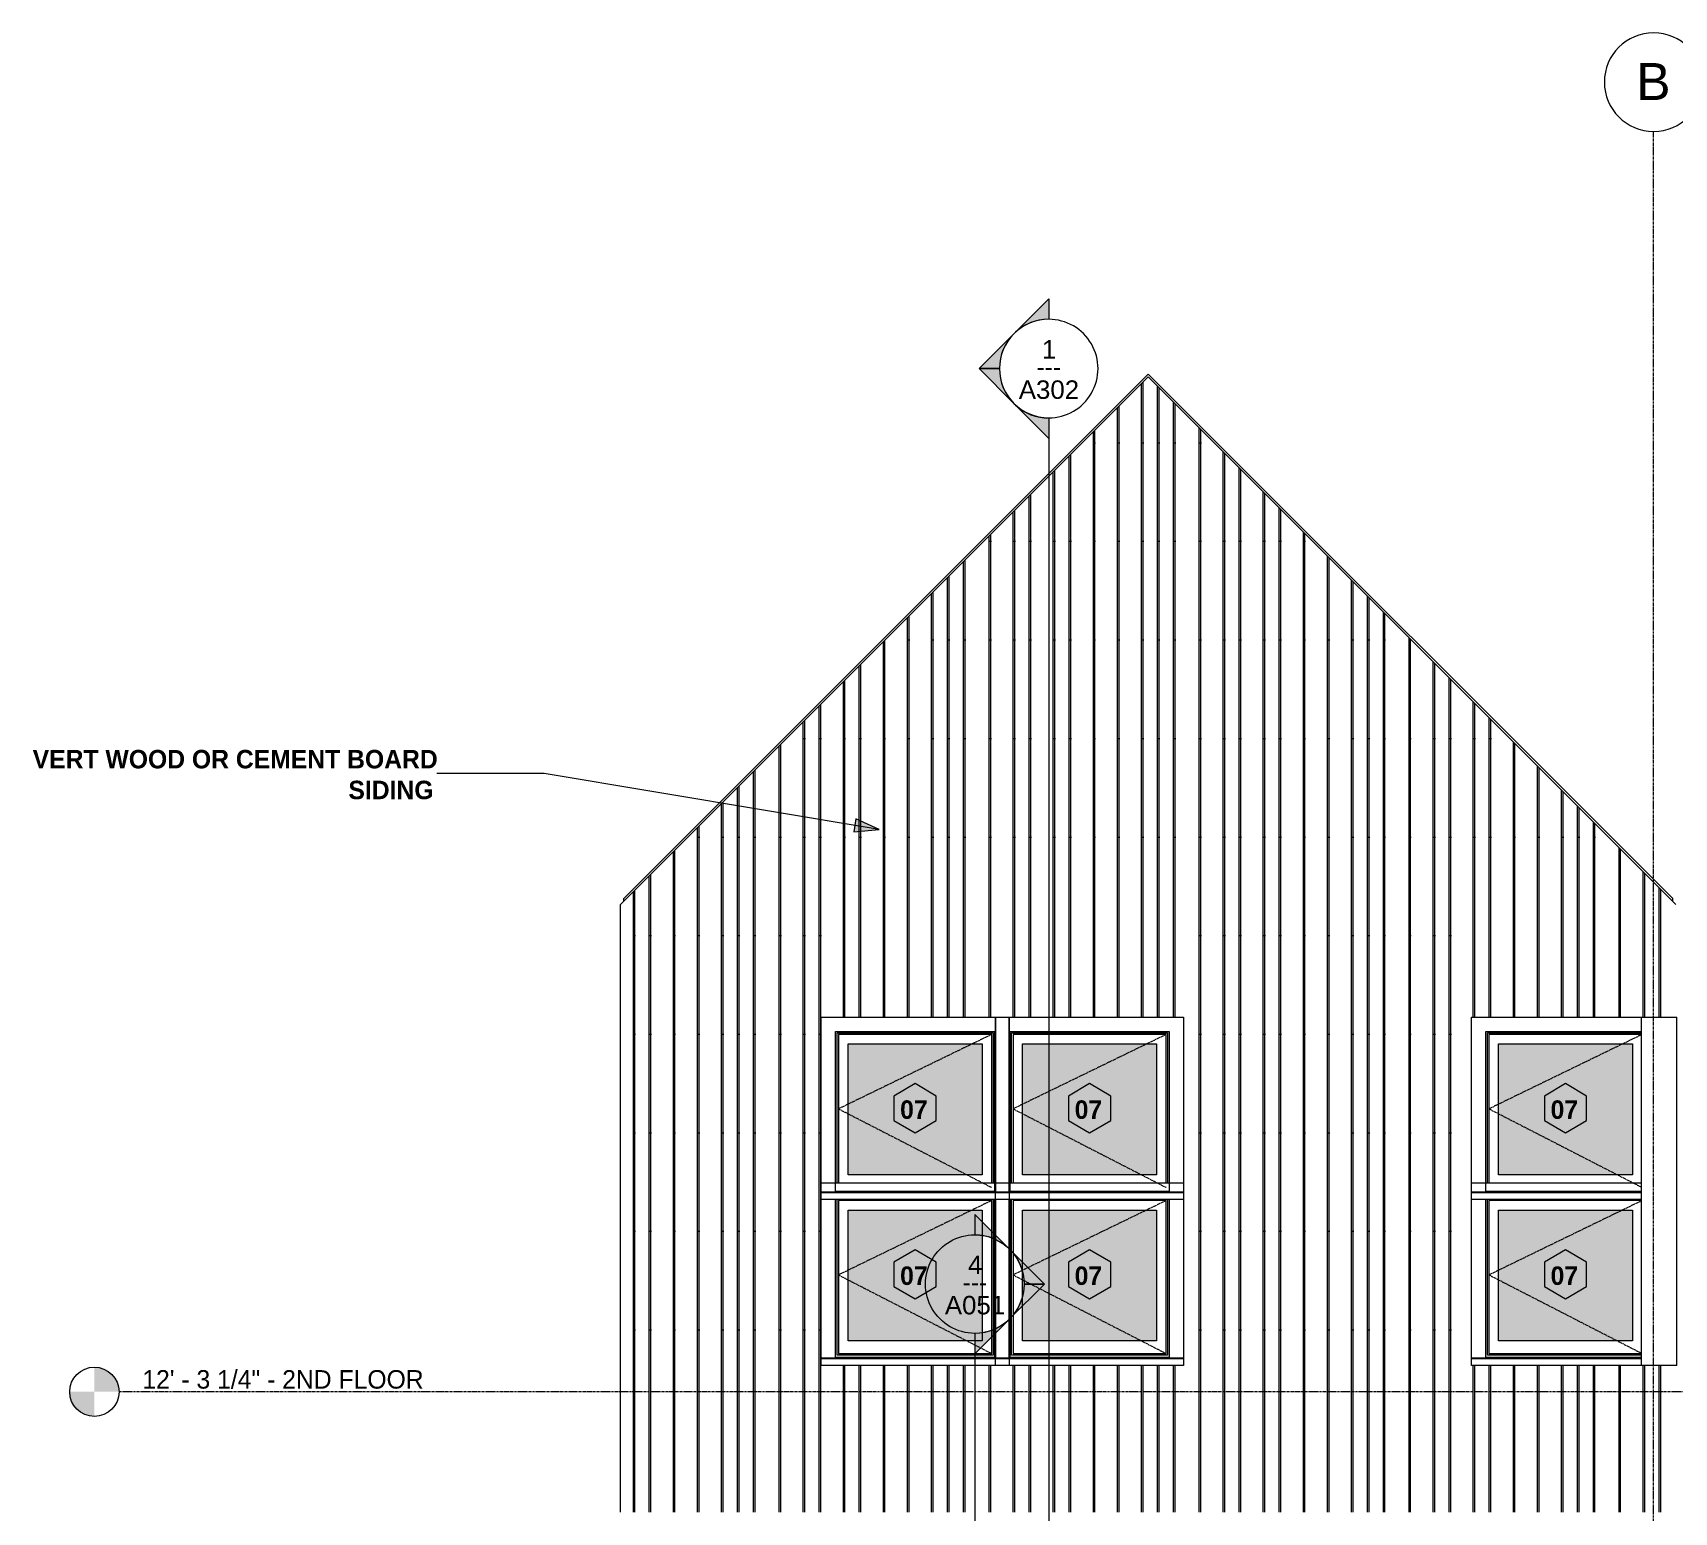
# Model space of a CAD drawing. Header units: inches. Extents: x -9021 to -6963, y -226 to 478.
# Drawn here: x -9021.2 to -8621.6, y 117.9 to 478.1 of the extents above; entities that cross this region are included whole.
import ezdxf

# ---------------------------------------------------------------- set-up
doc = ezdxf.new("R2010")
doc.units = ezdxf.units.IN
doc.header["$MEASUREMENT"] = 0
doc.linetypes.add('Dash 1_16_', pattern=[0.12499999999999999, 0.06249999999999999, -0.06249999999999999])
doc.linetypes.add('Grid Line 1_2_', pattern=[0.8749999999999999, 0.4999999999999999, -0.125, 0.125, -0.125])
for name, color, linetype, lineweight in [('A-FLOR-LEVL', 51, 'Continuous', 9), ('A-FLOR-LEVL-1', 51, 'Grid Line 1_2_', 9), ('A-GLAZ', 151, 'Continuous', 18), ('A-GLAZ-1', 151, 'Continuous', 9), ('A-GLAZ-2', 151, 'Dash 1_16_', 9), ('A-GLAZ-IDEN', 152, 'Continuous', 9), ('A-ROOF', 132, 'Continuous', 18), ('A-WALL', 113, 'Continuous', 18), ('A-WALL-PATT-1', 111, 'Continuous', 9), ('G-ANNO-SYMB-1', 111, 'Continuous', 9), ('G-ANNO-TEXT', 231, 'Continuous', 9), ('I-WALL', 2, 'Continuous', 18), ('S-GRID-1', 1, 'Grid Line 1_2_', 9), ('S-GRID-IDEN', 1, 'Continuous', 9)]:
    doc.layers.add(name, color=color, linetype=linetype, lineweight=lineweight)
doc.styles.add('Arial', font='arial.ttf', dxfattribs={"height": 8.999999999999993})
doc.styles.add('Arial_1', font='arial.ttf', dxfattribs={"height": 4.499999999999996})
doc.styles.add('Century Gothic', font='ufonts.com_century-gothic.ttf', dxfattribs={"height": 4.499999999999996})
doc.styles.add('Century Gothic_B', font='GOTHICB.TTF', dxfattribs={"height": 4.499999999999996})
pattern_1 = [(90, (-8624.882, 114.302), (-51.125, 3.130503380320422e-15), [24, 0, 0, 0]), (90, (-8619.382, 114.302), (-51.125, 3.130503380320422e-15), [24, 0, 0, 0]), (90, (-8619.007, 114.302), (-51.125, 3.130503380320422e-15), [24, 0, 0, 0]), (90, (-8615.507, 114.302), (-51.125, 3.130503380320422e-15), [24, 0, 0, 0]), (90, (-8615.132, 114.302), (-51.125, 3.130503380320422e-15), [24, 0, 0, 0]), (90, (-8609.632, 114.302), (-51.125, 3.130503380320422e-15), [24, 0, 0, 0]), (90, (-8609.257, 114.302), (-51.125, 3.130503380320422e-15), [24, 0, 0, 0]), (90, (-8597.882, 114.302), (-51.125, 3.130503380320422e-15), [24, 0, 0, 0]), (90, (-8597.507, 114.302), (-51.125, 3.130503380320422e-15), [24, 0, 0, 0]), (90, (-8594.007, 114.302), (-51.125, 3.130503380320422e-15), [24, 0, 0, 0]), (90, (-8593.632, 114.302), (-51.125, 3.130503380320422e-15), [24, 0, 0, 0]), (90, (-8590.132, 114.302), (-51.125, 3.130503380320422e-15), [24, 0, 0, 0]), (90, (-8589.757, 114.302), (-51.125, 3.130503380320422e-15), [24, 0, 0, 0]), (90, (-8583.882, 114.302), (-51.125, 3.130503380320422e-15), [24, 0, 0, 0]), (90, (-8583.507, 114.302), (-51.125, 3.130503380320422e-15), [24, 0, 0, 0]), (90, (-8578.007, 114.302), (-51.125, 3.130503380320422e-15), [24, 0, 0, 0]), (90, (-8577.632, 114.302), (-51.125, 3.130503380320422e-15), [24, 0, 0, 0]), (90, (-8574.132, 114.302), (-51.125, 3.130503380320422e-15), [24, 0, 0, 0]), (90, (-8603.757, 114.302), (-51.125, 3.130503380320422e-15), [24, 0, 0, 0]), (90, (-8603.382, 114.302), (-51.125, 3.130503380320422e-15), [24, 0, 0, 0])]

# ---------------------------------------------------------------- blocks, each defined once
blk = doc.blocks.new('Window-Casement-Andersen-A_Series - 3_-3 1_4_ x 3_-3 1_4_-2095458-BUILDING ELEVATION - NORTH _LAKE_')
at = {"layer": 'A-GLAZ'}
blk.add_hatch(color=256, dxfattribs=at).paths.add_polyline_path([(-8747.57608227842, 159.6757812500007), (-8747.57608227842, 191.5000000000018), (-8780.20108227842, 191.5000000000018), (-8780.20108227842, 159.6757812500007), (-8779.593572791691, 159.6757812500007)], flags=0)
at = {"layer": 'A-GLAZ-1'}
for p, q in [((-8786.76358227842, 198.0625000000017), (-8786.76358227842, 195.8676903448554)), ((-8741.01358227842, 198.0625000000017), (-8786.76358227842, 198.0625000000017)), ((-8786.76358227842, 195.8676903448555), (-8786.76358227842, 198.0625000000017)), ((-8741.01358227842, 198.0625000000017), (-8786.76358227842, 198.0625000000017)), ((-8786.76358227842, 194.0624999998925), (-8786.76358227842, 155.4301903449633)), ((-8786.76358227842, 155.4301903449633), (-8786.76358227842, 194.0624999998925)), ((-8783.26358227842, 155.5625000000015), (-8783.26358227842, 194.0624999998925)), ((-8783.263582278421, 155.4301903449633), (-8783.263582278421, 194.0624999998925)), ((-8782.888582278421, 156.1875000000008), (-8782.888582278421, 194.0624999998925)), ((-8745.23233227842, 193.8296020862239), (-8782.530684364641, 193.8296020862239)), ((-8782.530684364641, 193.8296020862239), (-8782.530684364641, 156.5443979137786)), ((-8745.23233227842, 156.5443979137786), (-8745.23233227842, 193.8296020862239)), ((-8744.88858227842, 194.0624999998925), (-8744.88858227842, 156.1875000000008)), ((-8744.513582278421, 194.0624999998925), (-8744.513582278421, 155.5625000000015)), ((-8744.513582278421, 194.0624999998925), (-8744.513582278421, 155.4301903449633)), ((-8780.20108227842, 159.6757812500005), (-8780.20108227842, 191.5000000000017)), ((-8780.20108227842, 191.5000000000017), (-8747.57608227842, 191.5000000000017)), ((-8747.57608227842, 191.5000000000017), (-8747.57608227842, 159.6757812500005)), ((-8744.88858227842, 156.1875000000008), (-8782.888582278421, 156.1875000000008)), ((-8782.530684364641, 156.5443979137786), (-8745.23233227842, 156.5443979137786)), ((-8747.57608227842, 159.6757812500005), (-8780.20108227842, 159.6757812500005)), ((-8786.76358227842, 155.3750000000015), (-8786.76358227842, 155.4301903449633)), ((-8783.263582278421, 155.4301903449633), (-8786.76358227842, 155.4301903449633)), ((-8786.76358227842, 153.6250000000003), (-8786.76358227842, 155.3750000000015)), ((-8786.76358227842, 155.3750000000015), (-8741.01358227842, 155.3750000000015)), ((-8741.01358227842, 153.6250000000003), (-8786.76358227842, 153.6250000000003)), ((-8744.513582278421, 155.5625000000015), (-8783.26358227842, 155.5625000000015)), ((-8741.01358227842, 155.4301903449633), (-8744.513582278421, 155.4301903449633)), ((-8741.01358227842, 155.4080613088844), (-8741.01358227842, 155.3750000000015)), ((-8741.01358227842, 155.3750000000015), (-8741.01358227842, 153.6250000000003))]:
    blk.add_line(p, q, dxfattribs=at)
at = {"layer": 'A-GLAZ-2'}
for p, q in [((-8745.23233227842, 193.8296020862239), (-8782.530684364641, 175.7085510431124)), ((-8782.530684364641, 175.7085510431124), (-8745.23233227842, 156.5443979137786))]:
    blk.add_line(p, q, dxfattribs=at)
blk = doc.blocks.new('Window-Casement-Andersen-A_Series - 3_-3 1_4_ x 3_-3 1_4_-V3-BUILDING ELEVATION - NORTH _LAKE_')
at = {"layer": 'A-GLAZ'}
blk.add_hatch(color=256, dxfattribs=at).paths.add_polyline_path([(-8747.57608227842, 200.113281249893), (-8747.57608227842, 231.9374999998942), (-8780.20108227842, 231.9374999998942), (-8780.20108227842, 200.113281249893), (-8779.593572791691, 200.113281249893)], flags=0)
at = {"layer": 'A-GLAZ-1'}
for p, q in [((-8786.76358227842, 238.4999999998939), (-8786.76358227842, 195.8676903448554)), ((-8786.76358227842, 195.8676903448555), (-8786.76358227842, 238.4999999998939)), ((-8783.26358227842, 234.9999999998939), (-8744.513582278421, 234.9999999998939)), ((-8783.26358227842, 195.9999999998937), (-8783.26358227842, 234.9999999998939)), ((-8783.263582278421, 195.8676903448555), (-8783.263582278421, 234.9999999998938)), ((-8783.263582278421, 234.9999999998938), (-8744.513582278421, 234.9999999998938)), ((-8782.888582278421, 234.6249999998939), (-8744.88858227842, 234.6249999998939)), ((-8782.888582278421, 198.0625000000018), (-8782.888582278421, 234.6249999998939)), ((-8745.23233227842, 234.2671020861161), (-8782.530684364641, 234.2671020861161)), ((-8782.530684364641, 234.2671020861161), (-8782.530684364641, 198.0625000000018)), ((-8780.20108227842, 200.1132812498927), (-8780.20108227842, 231.9374999998938)), ((-8780.20108227842, 231.9374999998938), (-8747.57608227842, 231.9374999998938)), ((-8747.57608227842, 231.9374999998938), (-8747.57608227842, 200.1132812498927)), ((-8745.23233227842, 198.0625000000017), (-8745.23233227842, 234.2671020861161)), ((-8744.88858227842, 234.6249999998939), (-8744.88858227842, 198.0625000000017)), ((-8744.513582278421, 234.9999999998939), (-8744.513582278421, 195.9999999998937)), ((-8744.513582278421, 234.9999999998938), (-8744.513582278421, 195.8676903448555)), ((-8747.57608227842, 200.1132812498927), (-8780.20108227842, 200.1132812498927)), ((-8786.76358227842, 195.8124999998937), (-8786.76358227842, 195.8676903448555)), ((-8783.263582278421, 195.8676903448555), (-8786.76358227842, 195.8676903448555)), ((-8786.76358227842, 194.0624999998925), (-8786.76358227842, 195.8124999998937)), ((-8786.76358227842, 195.8124999998937), (-8741.01358227842, 195.8124999998937)), ((-8744.513582278421, 195.9999999998937), (-8783.26358227842, 195.9999999998937)), ((-8741.01358227842, 195.8676903448555), (-8744.513582278421, 195.8676903448555)), ((-8741.01358227842, 195.8455613087766), (-8741.01358227842, 195.8124999998937)), ((-8741.01358227842, 195.8124999998937), (-8741.01358227842, 194.0624999998925)), ((-8741.01358227842, 194.0624999998925), (-8786.76358227842, 194.0624999998925))]:
    blk.add_line(p, q, dxfattribs=at)
at = {"layer": 'A-GLAZ-2'}
for p, q in [((-8745.23233227842, 234.2671020861161), (-8782.530684364641, 216.1460510430046)), ((-8782.530684364641, 216.1460510430046), (-8745.23233227842, 196.9818979136707))]:
    blk.add_line(p, q, dxfattribs=at)
blk = doc.blocks.new('Window-Casement-Andersen-A_Series - 3_-3 1_4_ x 3_-3 1_4_-V4-BUILDING ELEVATION - NORTH _LAKE_')
at = {"layer": 'A-GLAZ'}
blk.add_hatch(color=256, dxfattribs=at).paths.add_polyline_path([(-8822.70108227842, 159.6757812500007), (-8790.076082278421, 159.6757812500007), (-8790.076082278421, 191.5000000000018), (-8822.70108227842, 191.5000000000018), (-8822.70108227842, 160.9511712656964)], flags=0)
at = {"layer": 'A-GLAZ-1'}
for p, q in [((-8783.51358227842, 198.0625000000017), (-8829.26358227842, 198.0625000000017)), ((-8783.51358227842, 198.0625000000017), (-8829.26358227842, 198.0625000000017)), ((-8783.51358227842, 195.8676903448556), (-8783.51358227842, 198.0625000000017)), ((-8783.51358227842, 198.0625000000017), (-8783.51358227842, 195.8676903448556)), ((-8825.76358227842, 155.5625000000015), (-8825.76358227842, 194.0624999998925)), ((-8825.76358227842, 155.4301903449633), (-8825.76358227842, 194.0624999998925)), ((-8825.38858227842, 156.1875000000008), (-8825.38858227842, 194.0624999998925)), ((-8787.73233227842, 193.8296020862239), (-8825.030684364641, 193.8296020862239)), ((-8825.030684364641, 193.8296020862239), (-8825.030684364641, 156.5443979137786)), ((-8787.73233227842, 156.5443979137786), (-8787.73233227842, 193.8296020862239)), ((-8787.38858227842, 194.0624999998925), (-8787.38858227842, 156.1875000000008)), ((-8787.013582278421, 194.0624999998925), (-8787.013582278421, 155.5625000000015)), ((-8787.013582278421, 194.0624999998925), (-8787.013582278421, 155.4301903449633)), ((-8783.51358227842, 155.4301903449633), (-8783.51358227842, 194.0624999998925)), ((-8783.51358227842, 194.0624999998925), (-8783.51358227842, 155.4301903449633)), ((-8822.70108227842, 159.6757812500005), (-8822.70108227842, 191.5000000000017)), ((-8822.70108227842, 191.5000000000017), (-8790.07608227842, 191.5000000000017)), ((-8790.07608227842, 191.5000000000017), (-8790.07608227842, 159.6757812500005)), ((-8787.38858227842, 156.1875000000008), (-8825.38858227842, 156.1875000000008)), ((-8825.030684364641, 156.5443979137786), (-8787.73233227842, 156.5443979137786)), ((-8790.07608227842, 159.6757812500005), (-8822.70108227842, 159.6757812500005)), ((-8825.76358227842, 155.4301903449633), (-8829.26358227842, 155.4301903449633)), ((-8829.26358227842, 155.3750000000015), (-8829.26358227842, 155.4080613088844)), ((-8829.26358227842, 153.6250000000003), (-8829.26358227842, 155.3750000000015)), ((-8829.26358227842, 155.3750000000015), (-8783.51358227842, 155.3750000000015)), ((-8783.51358227842, 153.6250000000003), (-8829.26358227842, 153.6250000000003)), ((-8787.013582278421, 155.5625000000015), (-8825.76358227842, 155.5625000000015)), ((-8783.51358227842, 155.4301903449633), (-8787.013582278421, 155.4301903449633)), ((-8783.51358227842, 155.4301903449633), (-8783.51358227842, 155.3750000000015)), ((-8783.51358227842, 155.3750000000015), (-8783.51358227842, 153.6250000000003))]:
    blk.add_line(p, q, dxfattribs=at)
at = {"layer": 'A-GLAZ-2'}
for p, q in [((-8787.73233227842, 193.8296020862239), (-8825.030684364641, 175.7085510431124)), ((-8825.030684364641, 175.7085510431124), (-8787.73233227842, 156.5443979137786))]:
    blk.add_line(p, q, dxfattribs=at)
blk = doc.blocks.new('Window-Casement-Andersen-A_Series - 3_-3 1_4_ x 3_-3 1_4_-V5-BUILDING ELEVATION - NORTH _LAKE_')
at = {"layer": 'A-GLAZ'}
blk.add_hatch(color=256, dxfattribs=at).paths.add_polyline_path([(-8822.70108227842, 200.113281249893), (-8790.076082278421, 200.113281249893), (-8790.076082278421, 231.9374999998942), (-8822.70108227842, 231.9374999998942), (-8822.70108227842, 217.4554212656964)], flags=0)
at = {"layer": 'A-GLAZ-1'}
for p, q in [((-8783.51358227842, 195.8676903448556), (-8783.51358227842, 238.4999999998939)), ((-8783.51358227842, 238.4999999998939), (-8783.51358227842, 195.8676903448555)), ((-8825.76358227842, 234.9999999998939), (-8787.013582278421, 234.9999999998939)), ((-8825.76358227842, 195.9999999998937), (-8825.76358227842, 234.9999999998939)), ((-8825.76358227842, 195.8676903448555), (-8825.76358227842, 234.9999999998938)), ((-8825.76358227842, 234.9999999998938), (-8787.013582278421, 234.9999999998938)), ((-8825.38858227842, 234.6249999998939), (-8787.38858227842, 234.6249999998939)), ((-8825.38858227842, 198.0625000000018), (-8825.38858227842, 234.6249999998939)), ((-8787.73233227842, 234.2671020861161), (-8825.030684364641, 234.2671020861161)), ((-8825.030684364641, 234.2671020861161), (-8825.030684364641, 198.0625000000018)), ((-8822.70108227842, 200.1132812498927), (-8822.70108227842, 231.9374999998938)), ((-8822.70108227842, 231.9374999998938), (-8790.07608227842, 231.9374999998938)), ((-8790.07608227842, 231.9374999998938), (-8790.07608227842, 200.1132812498927)), ((-8787.73233227842, 198.0625000000017), (-8787.73233227842, 234.2671020861161)), ((-8787.38858227842, 234.6249999998939), (-8787.38858227842, 198.0625000000017)), ((-8787.013582278421, 234.9999999998939), (-8787.013582278421, 195.9999999998937)), ((-8787.013582278421, 234.9999999998938), (-8787.013582278421, 195.8676903448555)), ((-8790.07608227842, 200.1132812498927), (-8822.70108227842, 200.1132812498927)), ((-8825.76358227842, 195.8676903448555), (-8829.26358227842, 195.8676903448555)), ((-8829.26358227842, 195.8124999998937), (-8829.26358227842, 195.8455613087766)), ((-8829.26358227842, 194.0624999998925), (-8829.26358227842, 195.8124999998937)), ((-8829.26358227842, 195.8124999998937), (-8783.51358227842, 195.8124999998937)), ((-8787.013582278421, 195.9999999998937), (-8825.76358227842, 195.9999999998937)), ((-8783.51358227842, 195.8676903448555), (-8787.013582278421, 195.8676903448555)), ((-8783.51358227842, 195.8676903448555), (-8783.51358227842, 195.8124999998937)), ((-8783.51358227842, 195.8124999998937), (-8783.51358227842, 194.0624999998925)), ((-8783.51358227842, 194.0624999998925), (-8829.26358227842, 194.0624999998925))]:
    blk.add_line(p, q, dxfattribs=at)
at = {"layer": 'A-GLAZ-2'}
for p, q in [((-8787.73233227842, 234.2671020861161), (-8825.030684364641, 216.1460510430046)), ((-8825.030684364641, 216.1460510430046), (-8787.73233227842, 196.9818979136707))]:
    blk.add_line(p, q, dxfattribs=at)
blk = doc.blocks.new('Window-Casement-Andersen-A_Series - 3_-3 1_4_ x 3_-3 1_4_-V6-BUILDING ELEVATION - NORTH _LAKE_')
at = {"layer": 'A-GLAZ'}
blk.add_hatch(color=256, dxfattribs=at).paths.add_polyline_path([(-8664.32608227842, 159.6757812500001), (-8631.70108227842, 159.6757812500001), (-8631.70108227842, 191.5000000000013), (-8664.32608227842, 191.5000000000013), (-8664.32608227842, 160.9511712656965)], flags=0)
at = {"layer": 'A-GLAZ-1'}
for p, q in [((-8629.51593993456, 198.0625000000011), (-8670.88858227842, 198.0625000000011)), ((-8629.51593993456, 198.0625000000011), (-8670.88858227842, 198.0625000000011)), ((-8667.388582278418, 155.5625000000009), (-8667.388582278418, 194.0624999998922)), ((-8667.38858227842, 155.4301903449627), (-8667.38858227842, 194.0624999998922)), ((-8667.01358227842, 156.1875000000001), (-8667.01358227842, 194.0624999998922)), ((-8629.506881505384, 193.8296020862233), (-8666.655684364641, 193.8296020862233)), ((-8666.655684364641, 193.8296020862233), (-8666.655684364641, 156.5443979137779)), ((-8664.32608227842, 159.6757812499998), (-8664.32608227842, 191.500000000001)), ((-8664.32608227842, 191.500000000001), (-8631.70108227842, 191.500000000001)), ((-8631.70108227842, 191.500000000001), (-8631.70108227842, 159.6757812499998)), ((-8629.506881505384, 156.1875000000001), (-8667.01358227842, 156.1875000000001)), ((-8666.655684364641, 156.5443979137779), (-8629.506881505384, 156.5443979137779)), ((-8631.70108227842, 159.6757812499998), (-8664.32608227842, 159.6757812499998)), ((-8667.38858227842, 155.4301903449627), (-8670.88858227842, 155.4301903449627)), ((-8670.88858227842, 155.3750000000009), (-8670.88858227842, 155.4080613088837)), ((-8670.88858227842, 153.6249999999997), (-8670.88858227842, 155.3750000000009)), ((-8670.88858227842, 155.3750000000009), (-8629.506881505384, 155.3750000000009)), ((-8629.506881505384, 153.6249999999997), (-8670.88858227842, 153.6249999999997)), ((-8629.506881505384, 155.5625000000009), (-8667.388582278418, 155.5625000000009))]:
    blk.add_line(p, q, dxfattribs=at)
at = {"layer": 'A-GLAZ-2'}
for p, q in [((-8629.506881505384, 193.7569450109447), (-8666.655684364641, 175.7085510431117)), ((-8666.655684364641, 175.7085510431117), (-8629.506881505384, 156.6212373483811))]:
    blk.add_line(p, q, dxfattribs=at)
blk = doc.blocks.new('Window-Casement-Andersen-A_Series - 3_-3 1_4_ x 3_-3 1_4_-V7-BUILDING ELEVATION - NORTH _LAKE_')
at = {"layer": 'A-GLAZ'}
blk.add_hatch(color=256, dxfattribs=at).paths.add_polyline_path([(-8631.70108227842, 200.1132812498926), (-8631.70108227842, 231.9374999998938), (-8664.32608227842, 231.9374999998938), (-8664.32608227842, 200.1132812498926), (-8634.14418993456, 200.1132812498926)], flags=0)
at = {"layer": 'A-GLAZ-1'}
for p, q in [((-8667.388582278418, 234.9999999998936), (-8629.506881505384, 234.9999999998936)), ((-8667.388582278418, 195.9999999998934), (-8667.388582278418, 234.9999999998936)), ((-8667.38858227842, 195.8676903448552), (-8667.38858227842, 234.9999999998935)), ((-8667.38858227842, 234.9999999998934), (-8629.506881505384, 234.9999999998934)), ((-8667.01358227842, 234.6249999998936), (-8629.506881505384, 234.6249999998936)), ((-8667.01358227842, 198.0625000000012), (-8667.01358227842, 234.6249999998936)), ((-8629.506881505384, 234.2671020861159), (-8666.655684364641, 234.2671020861159)), ((-8666.655684364641, 234.2671020861159), (-8666.655684364641, 198.0625000000012)), ((-8664.32608227842, 200.1132812498924), (-8664.32608227842, 231.9374999998936)), ((-8664.32608227842, 231.9374999998936), (-8631.70108227842, 231.9374999998936)), ((-8631.70108227842, 231.9374999998936), (-8631.70108227842, 200.1132812498924)), ((-8631.70108227842, 200.1132812498924), (-8664.32608227842, 200.1132812498924)), ((-8667.38858227842, 195.8676903448552), (-8670.88858227842, 195.8676903448552)), ((-8670.88858227842, 195.8124999998934), (-8670.88858227842, 195.8455613087762)), ((-8670.88858227842, 194.0624999998922), (-8670.88858227842, 195.8124999998934)), ((-8670.88858227842, 195.8124999998934), (-8629.51593993456, 195.8124999998934)), ((-8629.51593993456, 195.9999999998934), (-8667.388582278418, 195.9999999998934)), ((-8629.51593993456, 194.0624999998922), (-8670.88858227842, 194.0624999998922))]:
    blk.add_line(p, q, dxfattribs=at)
at = {"layer": 'A-GLAZ-2'}
for p, q in [((-8629.506881505384, 234.1944450108373), (-8666.655684364641, 216.1460510430043)), ((-8666.655684364641, 216.1460510430043), (-8629.51593993456, 197.0633916322865))]:
    blk.add_line(p, q, dxfattribs=at)
blk = doc.blocks.new('Walls 4 - Walls 2-1996288-BUILDING ELEVATION - NORTH _LAKE_')
at = {"layer": 'A-WALL'}
for p, q in [((-8629.506881505384, 238.4999999998936), (-8620.881881505384, 238.4999999998936)), ((-8629.506881505384, 153.6250000000009), (-8629.506881505384, 238.4999999998936)), ((-8620.881881505384, 153.6250000000009), (-8620.881881505384, 238.4999999998936)), ((-8620.881881505384, 153.6250000000009), (-8629.506881505384, 153.6250000000009))]:
    blk.add_line(p, q, dxfattribs=at)
blk = doc.blocks.new('Level - Level Head - Circle-50818-BUILDING ELEVATION - NORTH _LAKE_')
at = {"layer": 'A-FLOR-LEVL'}
h = blk.add_hatch(color=256, dxfattribs=at)
edge = h.paths.add_edge_path(flags=0)
edge.add_line((-9006.201023192945, 31.99999999999999), (-9000.201023192945, 31.99999999999999))
edge.add_arc((-9006.201023192945, 31.99999999999998), 6.000000000000011, 2.544443745170813e-14, 90.0000000000001)
edge.add_line((-9006.201023192945, 37.99999999999997), (-9006.201023192945, 31.99999999999999))
h = blk.add_hatch(color=256, dxfattribs=at)
edge = h.paths.add_edge_path(flags=0)
edge.add_line((-9006.201023192945, 25.99999999999998), (-9006.201023192945, 31.99999999999995))
edge.add_line((-9006.201023192945, 31.99999999999995), (-9012.201023192945, 31.99999999999995))
edge.add_arc((-9006.201023192945, 31.99999999999998), 6.000000000000004, 180.0000000000002, 269.9999999999997)
blk.add_circle((-9006.201023192945, 31.99999999999998), 6, dxfattribs=at)
blk = doc.blocks.new('Grid - Grid Head - Circle-50561-BUILDING ELEVATION - NORTH _LAKE_')
at = {"layer": 'S-GRID-IDEN'}
for start, end in [(0, 180), (180, 359.9999999999991)]:
    blk.add_arc((-8434.569381337618, 466.144851089382), 12, start, end, dxfattribs=at)
blk = doc.blocks.new('Section - Section Head - Filled-22785-BUILDING ELEVATION - NORTH _LAKE_')
at = {"layer": 'G-ANNO-SYMB-1'}
h = blk.add_hatch(color=256, dxfattribs=at)
edge = h.paths.add_edge_path(flags=0)
edge.add_arc((-8600.16698472335, 396.3759802906872), 12.01561779548133, 89.99999999999972, 132.0783950246214, ccw=False)
edge.add_line((-8600.16698472335, 408.391598086169), (-8600.16698472335, 413.3465430391643))
edge.add_line((-8600.16698472335, 413.3465430391643), (-8608.219212401667, 405.2943153608459))
h = blk.add_hatch(color=256, dxfattribs=at)
edge = h.paths.add_edge_path(flags=0)
edge.add_line((-8608.652266097588, 404.8612616649257), (-8617.137547471826, 396.3759802906872))
edge.add_line((-8617.137547471826, 396.3759802906872), (-8612.16698472335, 396.3759802906872))
edge.add_arc((-8600.16698472335, 396.3759802906871), 11.99999999999945, 135.0000000000003, 180.0000000000001, ccw=False)
h = blk.add_hatch(color=256, dxfattribs=at)
edge = h.paths.add_edge_path(flags=0)
edge.add_arc((-8600.16698472335, 396.3759802906872), 11.99999999999994, 180.0000000000001, 225.000000000001, ccw=False)
edge.add_line((-8612.16698472335, 396.3759802906872), (-8617.137547471826, 396.3759802906872))
edge.add_line((-8617.137547471826, 396.3759802906872), (-8608.652266097588, 387.8906989164486))
h = blk.add_hatch(color=256, dxfattribs=at)
edge = h.paths.add_edge_path(flags=0)
edge.add_line((-8608.219212401667, 387.4576452205285), (-8600.16698472335, 379.4054175422099))
edge.add_line((-8600.16698472335, 379.4054175422099), (-8600.16698472335, 384.3603624952053))
edge.add_arc((-8600.16698472335, 396.3759802906871), 12.01561779548133, 227.921604975378, 270, ccw=False)
for p, q in [((-8608.219212401667, 405.2943153608459), (-8600.16698472335, 413.3465430391643)), ((-8600.16698472335, 413.3465430391643), (-8600.16698472335, 408.391598086169)), ((-8617.137547471826, 396.3759802906872), (-8608.652266097588, 404.8612616649257)), ((-8612.16698472335, 396.3759802906872), (-8617.137547471826, 396.3759802906872)), ((-8608.652266097588, 387.8906989164486), (-8617.137547471826, 396.3759802906872)), ((-8617.137547471826, 396.3759802906872), (-8612.16698472335, 396.3759802906872)), ((-8600.16698472335, 379.4054175422099), (-8608.219212401667, 387.4576452205285)), ((-8600.16698472335, 384.3603624952053), (-8600.16698472335, 379.4054175422099))]:
    blk.add_line(p, q, dxfattribs=at)
for centre, radius, start, end in [((-8600.16698472335, 396.391598086169), 11.99999999999994, 89.99999999999973, 269.9999999999994), ((-8600.16698472335, 396.3759802906872), 12.01561779548133, 89.99999999999933, 132.0783950246211), ((-8600.16698472335, 396.391598086169), 12, 269.9999999999996, 90), ((-8600.16698472335, 396.3759802906871), 11.99999999999945, 134.9999999999999, 179.9999999999997), ((-8600.16698472335, 396.3759802906872), 11.99999999999994, 179.9999999999997, 225.0000000000006), ((-8600.16698472335, 396.3759802906871), 12.01561779548133, 227.9216049753777, 269.9999999999996)]:
    blk.add_arc(centre, radius, start, end, dxfattribs=at)
blk = doc.blocks.new('Window Tag - ONE-1713238-BUILDING ELEVATION - NORTH _LAKE_')
at = {"layer": 'A-GLAZ-IDEN'}
for p, q in [((-8817.069381505378, 54.90624999999903), (-8822.211247922918, 51.87849624419783)), ((-8811.933640623234, 51.88089307838819), (-8817.069381505378, 54.90624999999903)), ((-8822.211247922918, 51.87849624419783), (-8822.211247922918, 45.93521534565838)), ((-8811.933640623234, 45.91133205026711), (-8811.933640623234, 51.88089307838819)), ((-8822.211247922918, 45.93521534565838), (-8817.069381505378, 42.90624999999901)), ((-8817.069381505378, 42.90624999999901), (-8811.933640623234, 45.91133205026711))]:
    blk.add_line(p, q, dxfattribs=at)

msp = doc.modelspace()

# ---------------------------------------------------------------- hatches: boundary and pattern name
at = {"layer": 'A-WALL-PATT-1'}
h = msp.add_hatch(dxfattribs=at)
h.set_pattern_fill('FP_7', color=256, style=0, pattern_type=2)
h.set_pattern_definition(pattern_1)
h.paths.add_polyline_path([(-8869.819381505386, 117.9375000000016), (-8629.381881505386, 117.9375000000016), (-8629.381881505386, 153.625000000001), (-8670.88858227842, 153.625000000001), (-8670.88858227842, 238.4999999998939), (-8629.381881505386, 238.4999999998939), (-8629.381881505386, 274.1443286515051), (-8749.600631505366, 394.3630786514562), (-8869.819381505386, 274.1443286514664), (-8869.819381505386, 123.2816712656965)], flags=0)
h.paths.add_polyline_path([(-8829.26358227842, 153.6250000000016), (-8829.26358227842, 238.4999999998942), (-8741.013582278421, 238.4999999998942), (-8741.013582278421, 153.6250000000017), (-8819.27418993456, 153.6250000000017)], flags=0)
h = msp.add_hatch(dxfattribs=at)
h.set_pattern_fill('FP_7', color=256, style=0, pattern_type=2)
h.set_pattern_definition(pattern_1)
h.paths.add_polyline_path([(-8878.069381505387, 117.9375000000016), (-8869.819381505386, 117.9375000000016), (-8869.819381505386, 274.1443286514664), (-8878.069381505386, 265.8943286514705), (-8878.069381505386, 123.2816712656965)], flags=0)
h = msp.add_hatch(dxfattribs=at)
h.set_pattern_fill('FP_7', color=256, style=0, pattern_type=2)
h.set_pattern_definition(pattern_1)
h.paths.add_polyline_path([(-8624.898580223327, 117.9375000000016), (-8621.131881505386, 117.9375000000016), (-8621.131881505386, 153.6250000000011), (-8629.381881505386, 153.6250000000011), (-8629.381881505386, 117.9375000000016)], flags=0)
h.paths.add_polyline_path([(-8621.319381505338, 238.4999999998939), (-8621.131881505386, 238.4999999998939), (-8621.131881505386, 265.8943286515071), (-8629.381881505386, 274.1443286515051), (-8629.381881505386, 238.4999999998939), (-8621.881881505386, 238.4999999998939)], flags=0)
at = {"layer": 'G-ANNO-TEXT'}
msp.add_hatch(color=256, dxfattribs=at).paths.add_polyline_path([(-8815.145114608553, 284.1652932476795), (-8820.798098400272, 286.7398724289538), (-8821.32803177, 283.5684523268584)], flags=0)

# ---------------------------------------------------------------- linework, layer by layer
at = {"layer": 'A-FLOR-LEVL-1'}
msp.add_line((-8318.04369555357, 147.2499999998927), (-9000.201023192953, 147.2499999998856), dxfattribs=at)
at = {"layer": 'A-ROOF'}
for p, q in [((-8877.319381505384, 267.3514354326577), (-8749.600631505384, 395.0701854326563)), ((-8621.881881505384, 267.3514354326577), (-8749.600631505384, 395.0701854326576)), ((-8877.319381505384, 266.6443286514699), (-8877.319381505384, 267.3514354326577)), ((-8621.881881505384, 266.644328651506), (-8621.881881505384, 267.3514354326577))]:
    msp.add_line(p, q, dxfattribs=at)
at = {"layer": 'G-ANNO-SYMB-1'}
for p, q in [((-8773.845860559633, 384.3759802906874), (-8773.845860559633, -196.8990835732373)), ((-8791.845860559646, 161.4641392457563), (-8791.845860559646, -54.38721087704567))]:
    msp.add_line(p, q, dxfattribs=at)
at = {"layer": 'G-ANNO-TEXT'}
for p, q in [((-8896.673800283117, 297.7884556601647), (-8922.842006240662, 297.7884556601647)), ((-8815.145114608553, 284.1652932476795), (-8896.673800283117, 297.7884556601647)), ((-8820.798098400272, 286.7398724289538), (-8821.32803177, 283.5684523268584)), ((-8821.32803177, 283.5684523268584), (-8815.145114608553, 284.1652932476795)), ((-8815.145114608553, 284.1652932476795), (-8820.798098400272, 286.7398724289538))]:
    msp.add_line(p, q, dxfattribs=at)
at = {"layer": 'I-WALL'}
for p, q in [((-8749.600631505364, 394.3630786514558), (-8878.069381505384, 265.8943286514701)), ((-8621.131881505384, 265.8943286515068), (-8749.600631505364, 394.3630786514557)), ((-8878.069381505384, 117.9375000000014), (-8878.069381505384, 265.8943286514701)), ((-8829.26358227842, 195.8455613087766), (-8829.26358227842, 238.4999999998939)), ((-8829.26358227842, 238.4999999998939), (-8741.01358227842, 238.4999999998939)), ((-8741.01358227842, 238.4999999998939), (-8741.01358227842, 195.8455613087766)), ((-8670.88858227842, 195.845561308776), (-8670.88858227842, 238.4999999998936)), ((-8670.88858227842, 238.4999999998936), (-8629.506881505384, 238.4999999998936)), ((-8829.26358227842, 155.4080613088844), (-8829.26358227842, 194.0624999998926)), ((-8741.01358227842, 194.0624999998925), (-8741.01358227842, 155.4080613088844)), ((-8670.88858227842, 155.4080613088835), (-8670.88858227842, 194.0624999998922))]:
    msp.add_line(p, q, dxfattribs=at)
at = {"layer": 'S-GRID-1'}
msp.add_line((-8626.569381505384, -194), (-8626.569381505384, 454.1448510893824), dxfattribs=at)

# ---------------------------------------------------------------- block references
at = {"layer": 'A-FLOR-LEVL'}
msp.add_blockref('Level - Level Head - Circle-50818-BUILDING ELEVATION - NORTH _LAKE_', (0, 115.2499999998855), dxfattribs=at)
at = {"layer": 'A-GLAZ'}
for name in ['Window-Casement-Andersen-A_Series - 3_-3 1_4_ x 3_-3 1_4_-V5-BUILDING ELEVATION - NORTH _LAKE_', 'Window-Casement-Andersen-A_Series - 3_-3 1_4_ x 3_-3 1_4_-V3-BUILDING ELEVATION - NORTH _LAKE_', 'Window-Casement-Andersen-A_Series - 3_-3 1_4_ x 3_-3 1_4_-V7-BUILDING ELEVATION - NORTH _LAKE_', 'Window-Casement-Andersen-A_Series - 3_-3 1_4_ x 3_-3 1_4_-V4-BUILDING ELEVATION - NORTH _LAKE_', 'Window-Casement-Andersen-A_Series - 3_-3 1_4_ x 3_-3 1_4_-2095458-BUILDING ELEVATION - NORTH _LAKE_', 'Window-Casement-Andersen-A_Series - 3_-3 1_4_ x 3_-3 1_4_-V6-BUILDING ELEVATION - NORTH _LAKE_']:
    msp.add_blockref(name, (0, 0), dxfattribs=at)
at = {"layer": 'A-GLAZ-IDEN'}
for p in [(10.68079922696506, 167.3749999998937), (53.1807992269646, 167.3749999998937), (169.0557992269646, 167.3749999998934), (10.68079922696506, 126.9375000000015), (53.1807992269646, 126.9375000000015), (169.0557992269646, 126.9375000000008)]:
    msp.add_blockref('Window Tag - ONE-1713238-BUILDING ELEVATION - NORTH _LAKE_', p, dxfattribs=at)
at = {"layer": 'A-WALL'}
msp.add_blockref('Walls 4 - Walls 2-1996288-BUILDING ELEVATION - NORTH _LAKE_', (0, 0), dxfattribs=at)
at = {"layer": 'G-ANNO-SYMB-1'}
msp.add_blockref('Section - Section Head - Filled-22785-BUILDING ELEVATION - NORTH _LAKE_', (-173.6788758362777, 0), dxfattribs=at)
at = {"layer": 'G-ANNO-SYMB-1', "extrusion": (0, 0, -1)}
msp.add_blockref('Section - Section Head - Filled-22785-BUILDING ELEVATION - NORTH _LAKE_', (17392.012845283, -222.911841044821), dxfattribs=at)
at = {"layer": 'S-GRID-IDEN'}
msp.add_blockref('Grid - Grid Head - Circle-50561-BUILDING ELEVATION - NORTH _LAKE_', (-192.0000001677581, 0), dxfattribs=at)

# ---------------------------------------------------------------- texts
at = {"layer": 'A-FLOR-LEVL', "insert": (-8994.525925321, 152.5253917589759), "char_height": 4.499999999999996, "width": 87.56699999999994, "attachment_point": 1, "style": 'Century Gothic'}
msp.add_mtext('12\' - 3 1/4" - 2ND FLOOR', dxfattribs=at)
at = {"layer": 'A-GLAZ-IDEN', "char_height": 4.499999999999996, "width": 8.78699999999999, "attachment_point": 1, "style": 'Century Gothic_B'}
for insert in [(-8810.025976146153, 218.206871568352), (-8767.525976146155, 218.206871568352), (-8651.650976146155, 218.2068715683517), (-8810.025976146153, 177.7693715684598), (-8767.525976146155, 177.7693715684598), (-8651.650976146155, 177.7693715684591)]:
    msp.add_mtext('07', dxfattribs=dict(at, insert=insert))
at = {"layer": 'G-ANNO-SYMB-1', "char_height": 4.499999999999996, "attachment_point": 1}
for s, insert, width, style in [('1', (-8775.506348797506, 403.3302985207711), 4.241999999999996, 'Arial_1'), ('---', (-8776.832004340866, 399.0769520640782), 7.726499999999994, 'Century Gothic'), ('A302', (-8781.1283960416, 393.5121764261048), 17.87699999999998, 'Arial_1'), ('4', (-8793.506348797519, 180.4184574758401), 4.241999999999996, 'Arial_1'), ('---', (-8794.832004340877, 176.1651110191472), 7.726499999999994, 'Century Gothic'), ('A051', (-8799.128396041613, 170.6003353811737), 17.87699999999998, 'Arial_1')]:
    msp.add_mtext(s, dxfattribs=dict(at, insert=insert, width=width, style=style))
at = {"layer": 'G-ANNO-TEXT', "char_height": 4.499999999999996, "attachment_point": 1, "style": 'Century Gothic_B'}
for s, insert, width in [('VERT WOOD OR CEMENT BOARD', (-9021.223108602868, 303.5408178648891), 119.2304999999999), ('SIDING', (-8944.348108602868, 296.0408178648891), 26.05799999999998)]:
    msp.add_mtext(s, dxfattribs=dict(at, insert=insert, width=width))
at = {"layer": 'S-GRID-IDEN', "insert": (-8630.823656834833, 470.7888208297113), "char_height": 8.999999999999993, "width": 10.15049999999999, "attachment_point": 1, "style": 'Arial'}
msp.add_mtext('B', dxfattribs=at)

doc.saveas('drawing.dxf')
